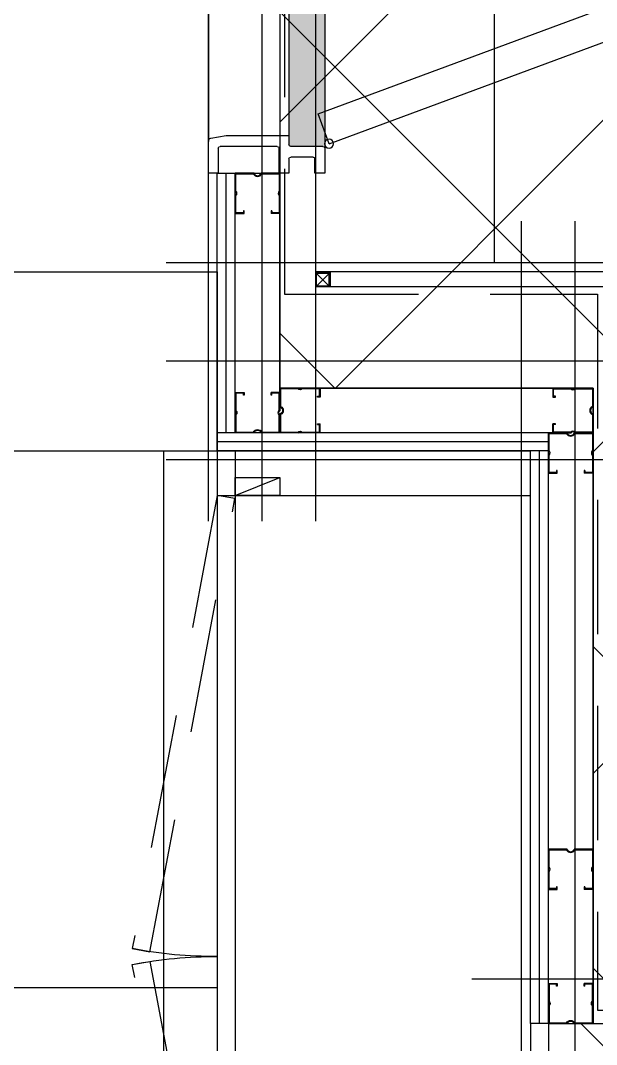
# Model space of a CAD drawing. Header units: millimetres. Extents: x 840000 to 1054178, y 0 to 59400.
# Drawn here: x 879402 to 880046, y 41277 to 42421 of the extents above; entities that cross this region are included whole.
import ezdxf
from ezdxf.xclip import XClip

# ---------------------------------------------------------------- set-up
doc = ezdxf.new("R2010")
doc.units = ezdxf.units.MM
doc.header["$LTSCALE"] = 100
doc.header["$XCLIPFRAME"] = 0
for name, pattern in [('X - 단위세대 확장형$0$CEN', [62, 60, -1, 0, -1]), ('X - 단위세대 확장형$0$X-25$0$HD', [2.5, 1.5, -1]), ('X - 단위세대 확장형$0$X-25$0$HID', [2.3, 1.5, -0.8]), ('X - 단위세대 확장형$0$X-55$0$CENTER', [50.8, 31.75, -6.35, 6.35, -6.35])]:
    doc.linetypes.add(name, pattern=pattern)
for name, color, linetype in [('SYM', 7, 'Continuous'), ('X - 단위세대 확장형$0$A-CEN', 1, 'X - 단위세대 확장형$0$CEN'), ('X - 단위세대 확장형$0$A-ETC', 7, 'Continuous'), ('X - 단위세대 확장형$0$A-FIN', 8, 'Continuous'), ('X - 단위세대 확장형$0$A-TILE', 253, 'Continuous'), ('X - 단위세대 확장형$0$A-WALB', 3, 'Continuous'), ('X - 단위세대 확장형$0$AA-EL-PCN4', 4, 'Continuous'), ('X - 단위세대 확장형$0$AA-SSXM-STRS', 4, 'Continuous'), ('X - 단위세대 확장형$0$AA-XXXX-CNTL', 1, 'X - 단위세대 확장형$0$CEN'), ('X - 단위세대 확장형$0$AA-XXXX-FUR', 8, 'Continuous'), ('X - 단위세대 확장형$0$AA-XXXX-PATT', 8, 'Continuous'), ('X - 단위세대 확장형$0$S-ELE', 4, 'Continuous'), ('X - 단위세대 확장형$0$S-HAT', 19, 'Continuous'), ('X - 단위세대 확장형$0$X-25$0$AA-DETL-PCN9', 9, 'Continuous'), ('X - 단위세대 확장형$0$X-25$0$AA-FFXM-SANI', 4, 'Continuous'), ('X - 단위세대 확장형$0$X-25$0$AA-XXXX-FINL', 6, 'Continuous'), ('X - 단위세대 확장형$0$X-55$0$AA-XXXX-PAT2', 1, 'Continuous')]:
    doc.layers.add(name, color=color, linetype=linetype)
doc.layers.add('X - 단위세대 확장형$0$A-door', color=4, linetype='Continuous', lineweight=25)
doc.layers.add('X - 단위세대 확장형$0$A-MC', color=171, linetype='Continuous', plot=False)

# ---------------------------------------------------------------- blocks, each defined once
blk = doc.blocks.new('X - 단위세대 확장형$0$X-55$0$A$C226A4EFB')
at = {"layer": 'X - 단위세대 확장형$0$X-55$0$AA-XXXX-PAT2', "ltscale": 5}
h = blk.add_hatch(dxfattribs=at)
h.set_pattern_fill('AR-CONC', color=256, scale=0.1, angle=90)
h.set_pattern_definition([(140, (-25606.683, 638.014), (1.5939086, 18.218467), [1.905, -20.955]), (85, (-25606.683, 638.014), (-19.105685, -3.524342), [1.524, -16.764058]), (190.451445, (-25606.55, 639.533), (-17.511775, 14.694125), [1.619001, -17.809024]), (136.1842, (-25611.763, 638.014), (4.204233, 27.107904), [2.8575, -31.4325]), (186.63556, (-25611.413, 640.273), (-24.742612, 23.740413), [2.428502, -26.71356]), (81.18415, (-25611.763, 638.014), (-24.742612, 23.740413), [2.285997, -25.145973]), (111, (-25610.493, 640.554), (10.22652, 15.161439), [1.905, -20.955]), (56, (-25610.493, 640.554), (-18.418797, 6.180203), [1.524, -16.764]), (161.451445, (-25609.64, 641.818), (-8.192277, 21.341642), [1.619001, -17.808994]), (127.5, (-25606.683, 638.0145), (-8.4555039, 0.3088603), [0, -16.5608, 0, -17.018, 0, -16.8275]), (97.5, (-25606.683, 638.0145), (-10.0180575, 6.6819663), [0, -9.7028, 0, -16.1798, 0, -6.4135]), (57.5, (-25606.683, 632.35), (0.5728744, 13.5590595), [0, -6.35, 0, -19.812, 0, -26.289]), (47.5, (-25606.683, 629.81), (-2.542649, 14.812918), [0, -8.255, 0, -13.1572, 0, -18.669])])
h.paths.add_polyline_path([(730.9, 1370.6), (690.9, 1370.8), (690.9, 680.8), (730.9, 680.6)])
at = {"layer": 'X - 단위세대 확장형$0$A-door'}
for p, q in [((690.9, 1372.7), (690.9, 1400.7)), ((690.9, 1400.7), (701.9, 1400.7)), ((701.9, 1400.7), (701.9, 1382.7)), ((730.9, 1400.7), (741.9, 1400.7)), ((730.9, 1384.7), (730.9, 1400.7)), ((741.9, 1400.7), (741.9, 1372.7)), ((809.9, 1372.7), (809.9, 1400.7)), ((809.9, 1400.7), (820.9, 1400.7)), ((820.9, 1400.7), (820.9, 1365.2)), ((690.9, 1372.7), (690.9, 678.7)), ((701.9, 1382.7), (728.9, 1382.7)), ((728.9, 1370.7), (692.9, 1370.7)), ((730.9, 1359.2), (730.9, 1368.7)), ((730.9, 1364), (730.9, 687.5)), ((743.9, 1370.7), (807.9, 1370.7)), ((818, 1361.7), (800.9, 1358.7)), ((820.9, 1365.6), (820.9, 686.3)), ((800.9, 1358.7), (731.4, 1358.7)), ((228, 947.3), (144.9, 977.8)), ((132.1, 971.8), (126.1, 955.6)), ((156.4, 963.1), (150.4, 946.7)), ((156.4, 963.1), (224.6, 938)), ((54, 955.3), (41.8, 922.1)), ((698.2, 716.9), (54, 955.3)), ((120.1, 939.3), (126.1, 955.6)), ((144.4, 930.4), (150.4, 946.7)), ((224.6, 938), (228, 947.3)), ((686, 683.7), (41.8, 922.1)), ((96.6, 875.1), (102.6, 891.7)), ((120.8, 866.2), (126.9, 882.8)), ((96.6, 875.1), (90.5, 858.6)), ((120.8, 866.2), (115.3, 851.2)), ((180.1, 816.9), (97, 847.4)), ((115.3, 851.2), (183.5, 826.1)), ((183.5, 826.1), (180.1, 816.9)), ((686, 683.7), (698.2, 716.9)), ((730.9, 692.2), (730.9, 682.7)), ((800.9, 692.7), (731.4, 692.7)), ((818, 689.7), (800.9, 692.7)), ((690.9, 678.7), (690.9, 650.7)), ((741.9, 650.7), (741.9, 678.7)), ((743.9, 680.7), (807.9, 680.7)), ((809.9, 678.7), (809.9, 650.7)), ((820.9, 650.7), (820.9, 686.3)), ((701.9, 650.7), (701.9, 666.7)), ((703.9, 668.7), (728.9, 668.7)), ((730.9, 666.7), (730.9, 650.7)), ((701.9, 661.7), (701.9, 650.7)), ((690.9, 650.7), (701.9, 650.7)), ((730.9, 650.7), (741.9, 650.7)), ((809.9, 650.7), (820.9, 650.7))]:
    blk.add_line(p, q, dxfattribs=at)
for points in [[(106.9, 935.9), (107.9, 938.5, -0.414214), (114.3, 941.4), (132.3, 934.8), (150.2, 928.2, -0.414214), (153.2, 921.8), (152.2, 919.2)], [(140, 886), (139.6, 884.8, -0.363045), (132.7, 880.6), (114.8, 887.2), (96.8, 893.8, -0.363045), (94.3, 901.5), (94.7, 902.6)]]:
    blk.add_lwpolyline(points, format="xyb", dxfattribs=at)
blk.add_lwpolyline([(692.9, 680.7), (728.9, 680.7)], dxfattribs=at)
blk.add_circle((686, 683.7), 5.03, dxfattribs=at)
for centre, radius, start, end in [((703.9, 1384.7), 2, 180, 270), ((728.9, 1384.7), 2, 270, 0), ((692.9, 1372.7), 2, 180, 270), ((743.9, 1372.7), 2, 180, 270), ((807.9, 1372.7), 2, 270, 0), ((728.9, 1368.7), 2, 0, 90), ((817.4, 1365.2), 3.5, 280, 0), ((731.4, 1359.2), 0.5, 180, 270), ((141.5, 968.4), 10, 69.8225, 159.8225), ((100.5, 856.8), 10, 159.8225, 249.8225), ((731.4, 692.2), 0.5, 90, 180), ((817.4, 686.3), 3.5, 0, 80), ((692.9, 678.7), 2, 90, 180), ((728.9, 682.7), 2, 270, 0), ((743.9, 678.7), 2, 90, 180), ((807.9, 678.7), 2, 0, 90), ((703.9, 666.7), 2, 90, 180), ((728.9, 666.7), 2, 0, 90)]:
    blk.add_arc(centre, radius, start, end, dxfattribs=at)
at = {"layer": 'X - 단위세대 확장형$0$A-door', "color": 1, "linetype": 'X - 단위세대 확장형$0$X-55$0$CENTER', "ltscale": 4}
blk.add_arc((685.4, 685.4), 685.4, 89.532, 159.8115, dxfattribs=at)
blk = doc.blocks.new('X - 단위세대 확장형$0$X-25$0$stud80')
at = {"layer": 'X - 단위세대 확장형$0$X-25$0$AA-DETL-PCN9', "color": 8}
for p, q in [((-25, 10.4), (-25, -10.1)), ((-4, 10.4), (-25, 10.4)), ((-24.2, -9.7), (-24.2, 9.6)), ((-24.2, 9.6), (-4.6, 9.6)), ((25, 10.4), (4, 10.4)), ((4.6, 9.6), (24.2, 9.6)), ((24.2, 9.6), (24.2, -9.7)), ((25, -10.1), (25, 10.4)), ((-25, -34.6), (-25, -14.1)), ((-25, -14.1), (-25, -34.6)), ((-24.2, -33.8), (-24.2, -14.5)), ((24.2, -14.5), (24.2, -33.8)), ((25, -34.6), (25, -14.1)), ((-15.8, -33.8), (-24.2, -33.8)), ((-15, -31.6), (-15.8, -31.6)), ((-15.8, -31.6), (-15.8, -33.8)), ((-15, -34.6), (-15, -31.6)), ((15.8, -31.6), (15, -31.6)), ((15, -31.6), (15, -34.6)), ((15.8, -31.6), (15.8, -33.8)), ((24.2, -33.8), (15.8, -33.8)), ((-25, -34.6), (-15, -34.6)), ((25, -34.6), (15, -34.6))]:
    blk.add_line(p, q, dxfattribs=at)
for centre, radius, start, end in [((0, 11.7), 4.99, 204.1092, 335.8908), ((0, 11.7), 4.19, 197.1847, 342.8153), ((-26.3, -12.1), 2.41, 303.8913, 56.1087), ((-26.3, -12.1), 3.21, 311.9045, 48.0955), ((26.3, -12.1), 3.21, 131.9045, 228.0955), ((26.3, -12.1), 2.41, 123.8913, 236.1087)]:
    blk.add_arc(centre, radius, start, end, dxfattribs=at)
blk = doc.blocks.new('X - 단위세대 확장형$0$X-25$0$C09014EF9')
at = {"layer": 'X - 단위세대 확장형$0$AA-XXXX-FUR', "color": 1, "linetype": 'ByBlock', "ltscale": 2}
blk.add_line((20, 50), (0, 0), dxfattribs=at)
blk.add_lwpolyline([(0, 0), (20, 0), (20, 50), (0, 50)], close=True, dxfattribs=at)
blk = doc.blocks.new('X - 단위세대 확장형$0$A$C188F32DF')
at = {"layer": 'X - 단위세대 확장형$0$A-ETC', "color": 8, "linetype": 'Continuous'}
blk.add_line((-300, 809), (-314, 809), dxfattribs=at)
for points in [[(25, 825), (-315, 825)], [(-300, 823), (-314, 823), (-300, 809), (-300, 823), (-314, 809), (-314, 823)], [(25, 808), (-315, 808)]]:
    blk.add_lwpolyline(points, dxfattribs=at)
blk.add_lwpolyline([(-315, 808), (-315, 824), (-299, 824), (-299, 808)], close=True, dxfattribs=at)
at = {"layer": 'X - 단위세대 확장형$0$A-TILE'}
blk.add_line((-115, 835), (-115, 2285), dxfattribs=at)
at = {"layer": 'X - 단위세대 확장형$0$X-25$0$AA-FFXM-SANI', "color": 8, "linetype": 'X - 단위세대 확장형$0$X-25$0$HID'}
blk.add_lwpolyline([(-350, 2320), (-350, 800), (0, 800), (0, 0), (1020, 0), (1020, 2320)], close=True, dxfattribs=at)
blk = doc.blocks.new('X - 단위세대 확장형$0$A$C11416124')
at = {"layer": 'X - 단위세대 확장형$0$A-ETC', "color": 8, "linetype": 'Continuous'}
for p, q in [((5059.4, 2568.8), (5059.4, 2858.8)), ((5069.4, 2568.8), (5069.4, 2858.8)), ((5079.4, 2548.8), (5079.4, 2858.8)), ((4709.4, 1908.8), (4729.4, 1908.8))]:
    blk.add_line(p, q, dxfattribs=at)
at = {"layer": 'X - 단위세대 확장형$0$A-FIN'}
for p, q in [((5059.4, 2548.8), (5059.4, 1418.8)), ((5079.4, 2548.8), (5079.4, 1418.8)), ((4729.4, 1908.8), (4729.4, 1398.8))]:
    blk.add_line(p, q, dxfattribs=at)
at = {"layer": 'X - 단위세대 확장형$0$A-MC'}
blk.add_line((5089.4, 2470.2), (5089.4, 4394.3), dxfattribs=at)
at = {"layer": 'X - 단위세대 확장형$0$A-TILE'}
for p, q in [((5079.4, 2748.8), (5079.4, 2548.8)), ((6339.4, 2748.8), (5079.4, 2748.8)), ((5139.4, 2548.8), (5139.4, 1418.8)), ((5079.4, 1948.8), (6339.4, 1948.8))]:
    blk.add_line(p, q, dxfattribs=at)
at = {"layer": 'X - 단위세대 확장형$0$A-WALB'}
for q in [(3589.4, 1908.8), (4709.4, 1398.8)]:
    blk.add_line((4709.4, 1908.8), q, dxfattribs=at)
at = {"layer": 'X - 단위세대 확장형$0$AA-EL-PCN4'}
blk.add_line((6359.4, 2548.8), (5079.4, 2548.8), dxfattribs=at)
at = {"layer": 'X - 단위세대 확장형$0$AA-XXXX-CNTL'}
blk.add_line((5029.4, 2470.2), (5029.4, 4394.3), dxfattribs=at)
at = {"layer": 'X - 단위세대 확장형$0$AA-XXXX-FUR', "linetype": 'X - 단위세대 확장형$0$X-25$0$HD', "elevation": 0}
for points in [[(5059.7, 2495.3), (5079.4, 2498.8), (5174.4, 1992.7), (5154.7, 1989.2)], [(5059.7, 1472.3), (5079.4, 1468.8), (5174.4, 1974.9), (5154.7, 1978.4)]]:
    blk.add_lwpolyline(points, close=True, dxfattribs=at)
at = {"layer": 'X - 단위세대 확장형$0$AA-XXXX-FUR', "linetype": 'X - 단위세대 확장형$0$X-25$0$HD'}
for centre, start, end in [((5083.5, 2451), 269.4961, 281.2135), ((5083.5, 1516.6), 78.7865, 90.5039)]:
    blk.add_arc(centre, 467.2, start, end, dxfattribs=at)
at = {"xscale": -1}
blk.add_blockref('X - 단위세대 확장형$0$A$C188F32DF', (4654.4, 1923.8), dxfattribs=at)
at = {"layer": 'X - 단위세대 확장형$0$AA-XXXX-PATT'}
h = blk.add_hatch(dxfattribs=at)
h.set_pattern_fill('_USER', color=256, scale=60, angle=45, style=0, pattern_type=0)
h.set_pattern_definition([(45, (-1057732.575, -55284.317), (-42.426407, 42.426407), [])])
h.paths.add_polyline_path([(6449.4, 2418.8), (7009.4, 2418.8), (7009.4, 2508.8), (6359.4, 2508.8), (6359.4, 1398.8), (6449.4, 1398.8)])
h.paths.add_polyline_path([(4709.4, 1908.8), (3589.4, 1908.8), (3589.4, 1818.8), (4619.4, 1818.8), (4619.4, 1398.8), (4709.4, 1398.8)])
at = {"layer": 'X - 단위세대 확장형$0$A-CEN'}
for p, q in [((4679.4, 1863.8), (4679.4, 2805.1)), ((4570, 2648.8), (5136.4, 2648.8))]:
    blk.add_line(p, q, dxfattribs=at)
at = {"layer": 'X - 단위세대 확장형$0$A-ETC', "color": 8, "linetype": 'Continuous'}
for p, q in [((5009.4, 2618.8), (5009.4, 2858.8)), ((5079.4, 2858.8), (5009.4, 2858.8)), ((4659.4, 1908.8), (4659.4, 2618.8)), ((4659.4, 2618.8), (5009.4, 2618.8)), ((4709.4, 1908.8), (4709.4, 2568.8)), ((4709.4, 2568.8), (5079.4, 2568.8)), ((4709.4, 2558.8), (5079.4, 2558.8)), ((4709.4, 2548.8), (5079.4, 2548.8)), ((4719.4, 1908.8), (4719.4, 2548.8)), ((4729.4, 1908.8), (4729.4, 2548.8)), ((4729.4, 1908.8), (4729.4, 2548.8))]:
    blk.add_line(p, q, dxfattribs=at)
at = {"layer": 'X - 단위세대 확장형$0$A-FIN'}
for p, q in [((5079.4, 2548.8), (4729.4, 2548.8)), ((5079.4, 2498.8), (4729.4, 2498.8))]:
    blk.add_line(p, q, dxfattribs=at)
at = {"layer": 'X - 단위세대 확장형$0$A-FIN', "elevation": 0}
blk.add_lwpolyline([(4969.4, 3608.8), (4969.4, 4208.8), (3669.4, 4208.8), (3669.4, 1958.8), (4619.4, 1958.8), (4619.4, 2758.8), (4969.4, 2758.8), (4969.4, 2858.8)], dxfattribs=at)
at = {"layer": 'X - 단위세대 확장형$0$A-MC'}
for p, q in [((4969.4, 2470.2), (4969.4, 4394.3)), ((4739.4, 988.9), (4739.4, 2805.1)), ((4570, 2758.8), (5136.4, 2758.8)), ((4570, 2538.8), (5136.4, 2538.8)), ((4794.8, 1958.8), (3489.4, 1958.8))]:
    blk.add_line(p, q, dxfattribs=at)
blk.add_blockref('X - 단위세대 확장형$0$X-55$0$A$C226A4EFB', (4268.5, 2208.1))
at = {"layer": 'X - 단위세대 확장형$0$X-25$0$AA-DETL-PCN9', "xscale": -1}
for p in [(5034.4, 2848.4), (4684.4, 2558.4), (4684.4, 2093.4)]:
    blk.add_blockref('X - 단위세대 확장형$0$X-25$0$stud80', p, dxfattribs=at)
at = {"layer": 'X - 단위세대 확장형$0$X-25$0$AA-DETL-PCN9', "xscale": -1.000000000000015, "rotation": 90}
blk.add_blockref('X - 단위세대 확장형$0$X-25$0$stud80', (4669.8, 2593.8), dxfattribs=at)
at = {"layer": 'X - 단위세대 확장형$0$X-25$0$AA-DETL-PCN9'}
for p, rotation in [((4999, 2593.8), 270), ((5034.4, 2579.2), 179.9999999999999), ((4684.4, 1919.2), 179.9999999999999)]:
    blk.add_blockref('X - 단위세대 확장형$0$X-25$0$stud80', p, dxfattribs=dict(at, rotation=rotation))
at = {"layer": 'X - 단위세대 확장형$0$X-25$0$AA-XXXX-FINL', "extrusion": (0, 0, -1), "xscale": -1.000000000000015, "rotation": 90}
blk.add_blockref('X - 단위세대 확장형$0$X-25$0$C09014EF9', (-5009.4, 2518.8), dxfattribs=at)
blk = doc.blocks.new('X - 단위세대 확장형$0$A$C1DF1446A')
at = {"layer": 'X - 단위세대 확장형$0$S-HAT'}
h = blk.add_hatch(dxfattribs=at)
h.set_pattern_fill('ANSI37', color=256, scale=80)
h.set_pattern_definition([(45, (-184047.6, -56593.1), (-179.60512, 179.60512), []), (135, (-184047.6, -56593.1), (-179.60512, -179.60512), [])])
h.paths.add_polyline_path([(20470, 2940), (21890, 2940), (21890, 600), (20820, 600), (20820, 1310), (20470, 1310)])
at = {"layer": 'X - 단위세대 확장형$0$S-ELE', "elevation": 0}
blk.add_lwpolyline([(21890, 2940), (20470, 2940), (20470, 1310), (20820, 1310), (20820, 600), (21890, 600)], close=True, dxfattribs=at)
blk = doc.blocks.new('X - 단위세대 확장형', base_point=(-475.4, -286.7))
at = {"layer": 'X - 단위세대 확장형$0$AA-SSXM-STRS'}
blk.add_blockref('X - 단위세대 확장형$0$A$C1DF1446A', (38472, 56593.1), dxfattribs=at)
at = {"xscale": -1}
blk.add_blockref('X - 단위세대 확장형$0$A$C11416124', (63951.4, 55284.3), dxfattribs=at)

msp = doc.modelspace()

# ---------------------------------------------------------------- block references
at = {"layer": 'SYM'}
ref = msp.add_blockref('X - 단위세대 확장형', (820274.7, -16179.1), dxfattribs=at)
XClip(ref).set_block_clipping_path([(27286.2339647645, 22495.2025850526), (88213.6007378809, 68689.6277392105)])

doc.saveas('drawing.dxf')
